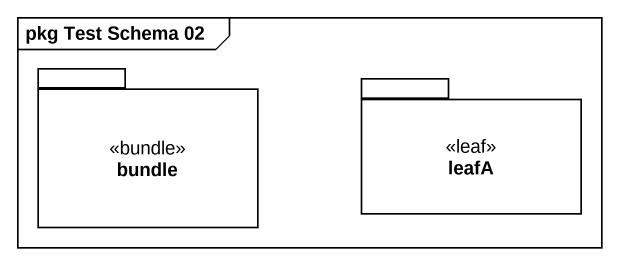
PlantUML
@startuml
mainframe pkg Test Schema 02
package bundle <<bundle>> {
}
package leafA <<leaf>> {
}
@enduml
